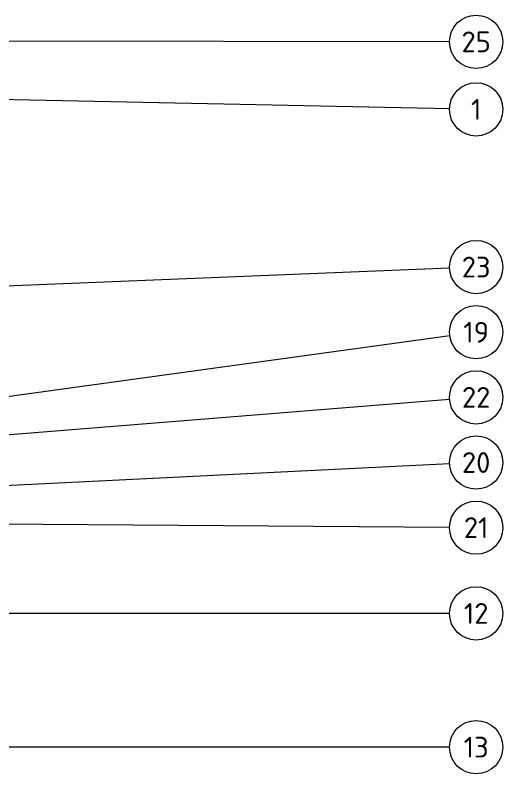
# Model space of a CAD drawing. Header units: millimetres. Extents: x 0 to 594, y 0 to 420.
# Drawn here: x 296.2 to 378.5, y 127.4 to 255.5 of the extents above; entities that cross this region are included whole.
import ezdxf
from ezdxf.enums import TextEntityAlignment as Align

# ---------------------------------------------------------------- set-up
doc = ezdxf.new("R2010")
doc.units = ezdxf.units.MM
doc.layers.add('06-TEXTO', color=7, linetype='CONTINUOUS', lineweight=25)
doc.layers.add('08-FINA', color=5, linetype='CONTINUOUS', lineweight=18)
doc.styles.add('ISO3098', font='isocpeur.ttf')

msp = doc.modelspace()

# ---------------------------------------------------------------- linework, layer by layer
at = {"layer": '08-FINA'}
for p, q in [((369.5, 251), (231.09, 251.17)), ((369.5, 239.68), (234.95, 242.49)), ((369.5, 212.78), (239.42, 207.53)), ((369.54, 201.35), (233.7, 182.63)), ((369.51, 190.6), (214.83, 178.21)), ((369.51, 179.74), (218.25, 172.25)), ((369.5, 169), (228.25, 170.03)), ((369.5, 154.48), (246.06, 154.48)), ((369.5, 131.9), (236.16, 131.9))]:
    msp.add_line(p, q, dxfattribs=at)
for centre in [(374, 250.99), (374, 239.59), (374, 212.96), (374, 201.96), (374, 190.96), (374, 179.96), (374, 168.96), (374, 154.48), (374, 131.9)]:
    msp.add_circle(centre, 4.5, dxfattribs=at)

# ---------------------------------------------------------------- texts
at = {"layer": '06-TEXTO', "style": 'ISO3098'}
for s, p in [('25', (374, 250.99)), ('1', (374, 239.59)), ('23', (374, 212.96)), ('19', (374, 201.96)), ('22', (374, 190.96)), ('20', (374, 179.96)), ('21', (374, 168.96)), ('12', (374, 154.48)), ('13', (374, 131.9))]:
    msp.add_text(s, height=3.5, dxfattribs=at).set_placement(p, align=Align.MIDDLE_CENTER)

doc.saveas('drawing.dxf')
